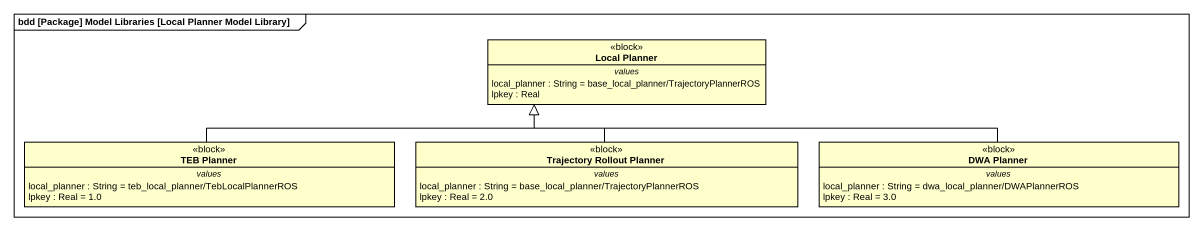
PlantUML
@startuml
mainframe bdd [Package] Model Libraries [Local Planner Model Library]
hide circle
hide empty members
class "Local Planner" as Local_Planner <<block>> {
  -- values --
  local_planner : String = base_local_planner/TrajectoryPlannerROS
  lpkey : Real
}
class "TEB Planner" as TEB_Planner <<block>> {
  -- values --
  local_planner : String = teb_local_planner/TebLocalPlannerROS
  lpkey : Real = 1.0
}
class "Trajectory Rollout Planner" as Trajectory_Rollout_Planner <<block>> {
  -- values --
  local_planner : String = base_local_planner/TrajectoryPlannerROS
  lpkey : Real = 2.0
}
class "DWA Planner" as DWA_Planner <<block>> {
  -- values --
  local_planner : String = dwa_local_planner/DWAPlannerROS
  lpkey : Real = 3.0
}
TEB_Planner -right-|> Local_Planner
Trajectory_Rollout_Planner -up-|> Local_Planner
DWA_Planner -left-|> Local_Planner
@enduml
